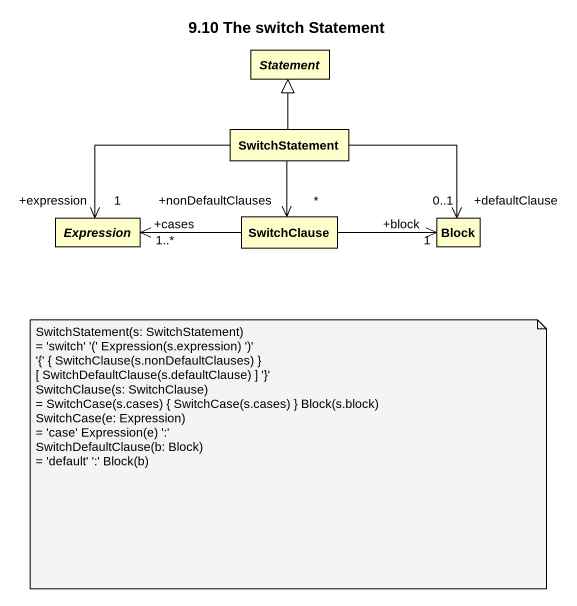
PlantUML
@startuml
title 9.10 The switch Statement
hide circle
hide empty members
abstract class Statement
class SwitchStatement
abstract class Expression
class SwitchClause
class Block
SwitchStatement -up-|> Statement
SwitchStatement -left-> "+expression\n1" Expression
SwitchStatement --> "+nonDefaultClauses\n*" SwitchClause
SwitchStatement -right-> "+defaultClause\n0..1" Block
SwitchClause -left-> "+cases\n1..*" Expression
SwitchClause -right-> "+block\n1" Block
note as N1
  SwitchStatement(s: SwitchStatement)
  ~= 'switch' '(' Expression(s.expression) ')'
  ~'{' { SwitchClause(s.nonDefaultClauses) }
  [ SwitchDefaultClause(s.defaultClause) ] '}'
  SwitchClause(s: SwitchClause)
  ~= SwitchCase(s.cases) { SwitchCase(s.cases) } Block(s.block)
  SwitchCase(e: Expression)
  ~= 'case' Expression(e) ':'
  SwitchDefaultClause(b: Block)
  ~= 'default' ':' Block(b)
end note
@enduml
